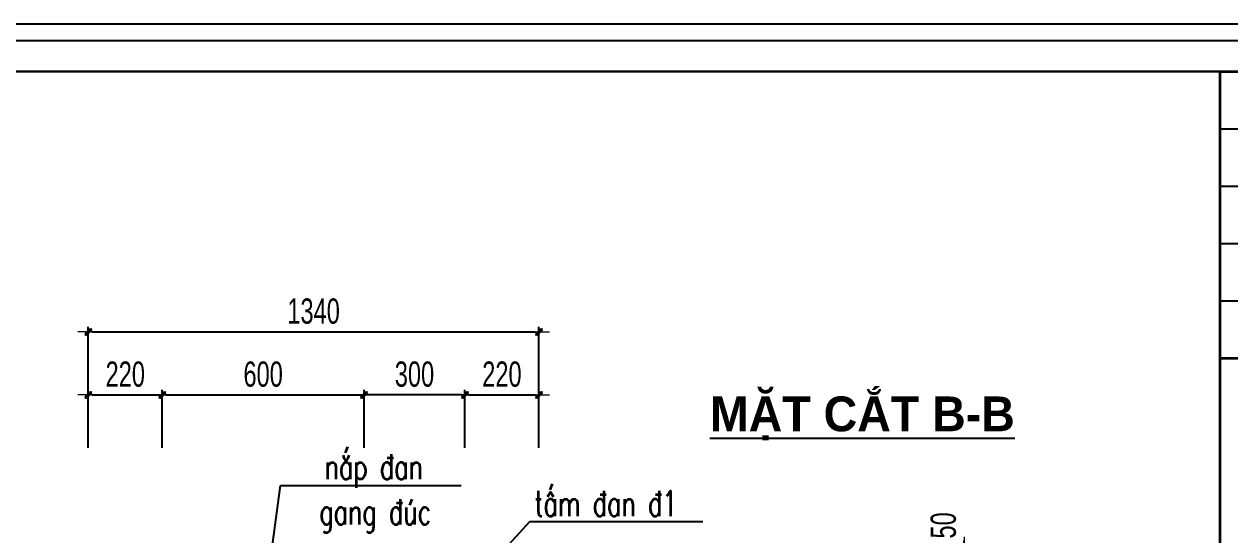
# Model space of a CAD drawing. Header units: inches. Extents: x -676 to 53517, y -16349 to 46516.
# Drawn here: x 34213 to 37799, y 34343 to 35862 of the extents above; entities that cross this region are included whole.
import ezdxf
from ezdxf.enums import TextEntityAlignment as Align

# ---------------------------------------------------------------- set-up
doc = ezdxf.new("R2010")
doc.units = ezdxf.units.IN
doc.header["$MEASUREMENT"] = 0
for name, color, linetype in [('ENTTNTHIETKE1', 2, 'Continuous'), ('KHUNGTEN', 5, 'Continuous'), ('T.bao', 6, 'Continuous')]:
    doc.layers.add(name, color=color, linetype=linetype)
for name, color, linetype, lineweight in [('LC Dim', 8, 'Continuous', 18), ('LC Text1', 3, 'Continuous', 20), ('LC Text2', 7, 'Continuous', 25), ('THEP', 1, 'Continuous', 35)]:
    doc.layers.add(name, color=color, linetype=linetype, lineweight=lineweight)
doc.styles.add('HOATBIF', font='hoatbif.shx', dxfattribs={"width": 0.7})
doc.styles.add('LC 1', font='')
doc.styles.add('LC 3', font='vnsimli.shx', dxfattribs={"width": 0.75})
doc.styles.get('LC 1').set_extended_font_data('.VnAvantH', bold=True)
doc.dimstyles.new('1-100(1-25)', dxfattribs={"dimscale": 25, "dimtxt": 2.5, "dimasz": 0.35, "dimexe": 0.5, "dimexo": 0, "dimgap": 0.8, "dimtad": 1, "dimdec": 0, "dimzin": 0, "dimdsep": 46, "dimtxsty": 'HOATBIF', "dimblk1": 'DOT', "dimblk2": 'DOT', "dimsah": 1, "dimcen": -1, "dimdle": 1, "dimclrd": 256, "dimclre": 256, "dimclrt": 4, "dimadec": 3, "dimazin": 2, "dimtfac": 0.333333, "dimtdec": 0, "dimtix": 1, "dimtmove": 2, "dimatfit": 3, "dimldrblk": 'DOT', "dimfxl": 1, "dimtvp": 0.833333, "dimtolj": 1, "dimtzin": 0, "dimarcsym": 0})

# ---------------------------------------------------------------- blocks, each defined once
blk = doc.blocks.new('TIEUDE2')
at = {"layer": 'LC Text2', "color": 7, "style": 'LC 1'}
blk.add_attdef('%%UTIªU§Ò', text='', height=3.5, dxfattribs=at).set_placement((0, 0), align=Align.BOTTOM_CENTER)
blk.add_attdef('TL', text='', height=2.2, dxfattribs=at).set_placement((0, -1.8), align=Align.TOP_CENTER)
blk = doc.blocks.new('khung vpn')
at = {"layer": 'Defpoints'}
blk.add_line((52556.46, -4195.446), (52498.758, -4195.446), dxfattribs=at)
at = {"layer": 'KHUNGTEN'}
blk.add_lwpolyline([(52556.243, -4234.885), (52502.048, -4234.885), (52502.048, -4195.662), (52556.243, -4195.662)], close=True, dxfattribs=at)
at = {"layer": 'T.bao'}
for p, q in [((52549.443, -4196.835), (52555.832, -4196.835)), ((52549.443, -4197.598), (52555.832, -4197.598)), ((52549.443, -4198.36), (52555.832, -4198.36)), ((52549.443, -4199.123), (52555.832, -4199.123))]:
    blk.add_line(p, q, dxfattribs=at)
at = {"layer": 'THEP'}
blk.add_line((52549.443, -4199.885), (52555.832, -4199.885), dxfattribs=at)
for points in [[(52555.832, -4234.474), (52502.459, -4234.474), (52502.459, -4196.073), (52555.832, -4196.073)], [(52555.832, -4196.073), (52555.832, -4234.474), (52549.443, -4234.474), (52549.443, -4196.073)]]:
    blk.add_lwpolyline(points, close=True, dxfattribs=at)
blk = doc.blocks.new('DOT')
at = {"layer": 'LC Dim'}
blk.add_line((-3, 0), (3, 0), dxfattribs=at)
at = {"layer": 'LC Dim', "color": 4}
blk.add_line((-1, -1), (1, 1), dxfattribs=at)
blk.add_lwpolyline([(0.5, 1), (-1, -0.5), (-0.5, -1), (1, 0.5)], close=True, dxfattribs=at)
blk = doc.blocks.new('*D138')
at = {"layer": 'Defpoints', "color": 0, "transparency": 16777216}
for p in [(34624.1, 34759.5), (34404.1, 34602), (34624.1, 34602)]:
    blk.add_point(p, dxfattribs=at)
at = {"layer": 'LC Dim', "lineweight": -2, "transparency": 16777216}
for p, q in [((34404.1, 34602), (34404.1, 34774.5)), ((34414.6, 34759.5), (34613.6, 34759.5)), ((34624.1, 34602), (34624.1, 34774.5))]:
    blk.add_line(p, q, dxfattribs=at)
at = {"layer": 'LC Dim', "lineweight": -2, "transparency": 16777216, "xscale": 10.5, "yscale": 10.5, "zscale": 10.5, "rotation": 180}
blk.add_blockref('DOT', (34404.1, 34759.5), dxfattribs=at)
at = {"layer": 'LC Dim', "lineweight": -2, "transparency": 16777216, "xscale": 10.5, "yscale": 10.5, "zscale": 10.5}
blk.add_blockref('DOT', (34624.1, 34759.5), dxfattribs=at)
at = {"layer": 'LC Dim', "color": 4, "transparency": 16777216, "insert": (34514.1, 34821), "char_height": 75, "attachment_point": 5, "style": 'HOATBIF'}
blk.add_mtext('\\A1;220', dxfattribs=at)
blk = doc.blocks.new('_Dot')
at = {"color": 0, "linetype": 'ByBlock', "lineweight": -2}
blk.add_line((-0.5, 0), (-1, 0), dxfattribs=at)
at = {"color": 0, "linetype": 'ByBlock', "const_width": 0.5}
blk.add_lwpolyline([(-0.25, 0, 1), (0.25, 0, 1)], format="xyb", close=True, dxfattribs=at)
blk = doc.blocks.new('*D139')
at = {"layer": 'Defpoints', "color": 0, "transparency": 16777216}
for p in [(35224.1, 34759.5), (34624.1, 34602), (35224.1, 34602)]:
    blk.add_point(p, dxfattribs=at)
at = {"layer": 'LC Dim', "lineweight": -2, "transparency": 16777216}
for p, q in [((34624.1, 34602), (34624.1, 34774.5)), ((34634.6, 34759.5), (35213.6, 34759.5)), ((35224.1, 34602), (35224.1, 34774.5))]:
    blk.add_line(p, q, dxfattribs=at)
at = {"layer": 'LC Dim', "lineweight": -2, "transparency": 16777216, "xscale": 10.5, "yscale": 10.5, "zscale": 10.5, "rotation": 180}
blk.add_blockref('DOT', (34624.1, 34759.5), dxfattribs=at)
at = {"layer": 'LC Dim', "lineweight": -2, "transparency": 16777216, "xscale": 10.5, "yscale": 10.5, "zscale": 10.5}
blk.add_blockref('DOT', (35224.1, 34759.5), dxfattribs=at)
at = {"layer": 'LC Dim', "color": 4, "transparency": 16777216, "insert": (34924.1, 34821), "char_height": 75, "attachment_point": 5, "style": 'HOATBIF'}
blk.add_mtext('\\A1;600', dxfattribs=at)
blk = doc.blocks.new('*D140')
at = {"layer": 'Defpoints', "color": 0, "transparency": 16777216}
for p in [(35744.1, 34759.5), (35524.1, 34602), (35744.1, 34602)]:
    blk.add_point(p, dxfattribs=at)
at = {"layer": 'LC Dim', "lineweight": -2, "transparency": 16777216}
for p, q in [((35524.1, 34602), (35524.1, 34774.5)), ((35534.6, 34759.5), (35733.6, 34759.5)), ((35744.1, 34602), (35744.1, 34774.5))]:
    blk.add_line(p, q, dxfattribs=at)
at = {"layer": 'LC Dim', "lineweight": -2, "transparency": 16777216, "xscale": 10.5, "yscale": 10.5, "zscale": 10.5, "rotation": 180}
blk.add_blockref('DOT', (35524.1, 34759.5), dxfattribs=at)
at = {"layer": 'LC Dim', "lineweight": -2, "transparency": 16777216, "xscale": 10.5, "yscale": 10.5, "zscale": 10.5}
blk.add_blockref('DOT', (35744.1, 34759.5), dxfattribs=at)
at = {"layer": 'LC Dim', "color": 4, "transparency": 16777216, "insert": (35634.1, 34821), "char_height": 75, "attachment_point": 5, "style": 'HOATBIF'}
blk.add_mtext('\\A1;220', dxfattribs=at)
blk = doc.blocks.new('*D141')
at = {"layer": 'Defpoints', "color": 0, "transparency": 16777216}
for p in [(35744.1, 34947), (34404.1, 34602), (35744.1, 34602)]:
    blk.add_point(p, dxfattribs=at)
at = {"layer": 'LC Dim', "lineweight": -2, "transparency": 16777216}
for p, q in [((34404.1, 34602), (34404.1, 34962)), ((35744.1, 34602), (35744.1, 34962)), ((34414.6, 34947), (35733.6, 34947))]:
    blk.add_line(p, q, dxfattribs=at)
at = {"layer": 'LC Dim', "lineweight": -2, "transparency": 16777216, "xscale": 10.5, "yscale": 10.5, "zscale": 10.5, "rotation": 180}
blk.add_blockref('DOT', (34404.1, 34947), dxfattribs=at)
at = {"layer": 'LC Dim', "lineweight": -2, "transparency": 16777216, "xscale": 10.5, "yscale": 10.5, "zscale": 10.5}
blk.add_blockref('DOT', (35744.1, 34947), dxfattribs=at)
at = {"layer": 'LC Dim', "color": 4, "transparency": 16777216, "insert": (35074.1, 35008.5), "char_height": 75, "attachment_point": 5, "style": 'HOATBIF'}
blk.add_mtext('\\A1;1340', dxfattribs=at)
blk = doc.blocks.new('*D142')
at = {"layer": 'Defpoints', "color": 0, "transparency": 16777216}
for p in [(35224.1, 34759.5), (35224.1, 34602), (35524.1, 34602)]:
    blk.add_point(p, dxfattribs=at)
at = {"layer": 'LC Dim', "lineweight": -2, "transparency": 16777216}
for p, q in [((35224.1, 34602), (35224.1, 34774.5)), ((35513.6, 34759.5), (35234.6, 34759.5)), ((35524.1, 34602), (35524.1, 34774.5))]:
    blk.add_line(p, q, dxfattribs=at)
at = {"layer": 'LC Dim', "lineweight": -2, "transparency": 16777216, "xscale": 10.5, "yscale": 10.5, "zscale": 10.5, "rotation": 180}
blk.add_blockref('DOT', (35224.1, 34759.5), dxfattribs=at)
at = {"layer": 'LC Dim', "lineweight": -2, "transparency": 16777216, "xscale": 10.5, "yscale": 10.5, "zscale": 10.5}
blk.add_blockref('DOT', (35524.1, 34759.5), dxfattribs=at)
at = {"layer": 'LC Dim', "color": 4, "transparency": 16777216, "insert": (35374.1, 34821), "char_height": 75, "attachment_point": 5, "style": 'HOATBIF'}
blk.add_mtext('\\A1;300', dxfattribs=at)
blk = doc.blocks.new('*D152')
at = {"layer": 'Defpoints', "color": 0, "transparency": 16777216}
for p in [(36796.5, 34305.8), (36796.5, 34255.8), (37008.5, 34255.8)]:
    blk.add_point(p, dxfattribs=at)
at = {"layer": 'LC Dim', "lineweight": -2, "transparency": 16777216}
for p, q in [((37008.5, 34316.3), (37008.5, 34326.8)), ((36796.5, 34305.8), (37023.5, 34305.8)), ((37008.5, 34305.8), (37008.5, 34255.8)), ((36796.5, 34255.8), (37023.5, 34255.8)), ((37008.5, 34245.3), (37008.5, 34234.8))]:
    blk.add_line(p, q, dxfattribs=at)
at = {"layer": 'LC Dim', "lineweight": -2, "transparency": 16777216, "xscale": 10.5, "yscale": 10.5, "zscale": 10.5}
for p, rotation in [((37008.5, 34305.8), 270), ((37008.5, 34255.8), 90)]:
    blk.add_blockref('DOT', p, dxfattribs=dict(at, rotation=rotation))
at = {"layer": 'LC Dim', "color": 4, "transparency": 16777216, "insert": (36947, 34371.5), "char_height": 75, "attachment_point": 5, "rotation": 90, "style": 'HOATBIF'}
blk.add_mtext('\\A1;50', dxfattribs=at)

msp = doc.modelspace()

# ---------------------------------------------------------------- block references
at = {"layer": 'ENTTNTHIETKE1', "color": 6, "xscale": 223.6997468349806, "yscale": 223.6997468349806, "zscale": 223.6997468349806, "rotation": 359.9992162943872}
msp.add_blockref('khung vpn', (-11717514.6, 974543.2, 0), dxfattribs=at)
at = {"layer": 'LC Text2'}
ref = msp.add_blockref('TIEUDE2', (36706, 34620.5, 0), dxfattribs=dict(at, xscale=30.45541696201613, yscale=30.45541696201613, zscale=30.45541696201613, rotation=359.999216292062))
ref.add_attrib('%%UTIªU§Ò', '%%UmÆt c¾t b-b', dxfattribs={"color": 7, "height": 103.431, "rotation": 359.9992, "style": 'LC 1'}).set_placement((36706, 34620.5, 0), align=Align.BOTTOM_CENTER)

# ---------------------------------------------------------------- texts
at = {"layer": 'LC Text1', "color": 3, "style": 'LC 3', "width": 0.7}
for s, p in [('n¾p ®an', (35106.5, 34508.7)), ('tÊm ®an ®1', (35730.5, 34399.2)), ('gang ®óc', (35090.7, 34374.4))]:
    msp.add_text(s, height=75, dxfattribs=at).set_placement(p)

# ---------------------------------------------------------------- dimensions: what is measured, and where the dimension line sits
at = {"layer": 'LC Dim', "color": 1}
for base, p1, p2, picture, middle in [((35744.1, 34947), (34404.1, 34602), (35744.1, 34602), '*D141', (35074.1, 35008.5)), ((35224.1, 34759.5), (34624.1, 34602), (35224.1, 34602), '*D139', (34924.1, 34821)), ((35224.1, 34759.5), (35524.1, 34602), (35224.1, 34602), '*D142', (35374.1, 34821)), ((35744.1, 34759.5), (35524.1, 34602), (35744.1, 34602), '*D140', (35634.1, 34821))]:
    dim = msp.add_linear_dim(base=base, p1=p1, p2=p2, dimstyle='1-100(1-25)', override={"dimscale": 30}, dxfattribs=at)
    dim.commit()
    dim.dimension.update_dxf_attribs({"geometry": picture, "text_midpoint": middle})
at = {"layer": 'LC Dim'}
dim = msp.add_linear_dim(base=(34624.1, 34759.5), p1=(34404.1, 34602), p2=(34624.1, 34602), dimstyle='1-100(1-25)', override={"dimscale": 30}, dxfattribs=at)
dim.commit()
dim.dimension.update_dxf_attribs({"geometry": '*D138', "text_midpoint": (34514.1, 34821)})
at = {"layer": 'LC Dim', "color": 1}
dim = msp.add_linear_dim(base=(37008.5, 34255.8), p1=(36796.5, 34305.8), p2=(36796.5, 34255.8), angle=90, dimstyle='1-100(1-25)', override={"dimscale": 30}, dxfattribs=at)
dim.commit()
dim.dimension.update_dxf_attribs({"geometry": '*D152', "text_midpoint": (36947, 34371.5), "dimtype": 160})

# ---------------------------------------------------------------- leaders
at = {"layer": 'LC Dim'}
for points in [[(34951, 34305.8), (34975.6, 34490), (35512.7, 34490)], [(35536.9, 34186.8), (35717.3, 34383), (36231.4, 34383)]]:
    msp.add_leader(points, dimstyle='1-100(1-25)', override={"dimscale": 31.2}, dxfattribs=at)

doc.saveas('drawing.dxf')
